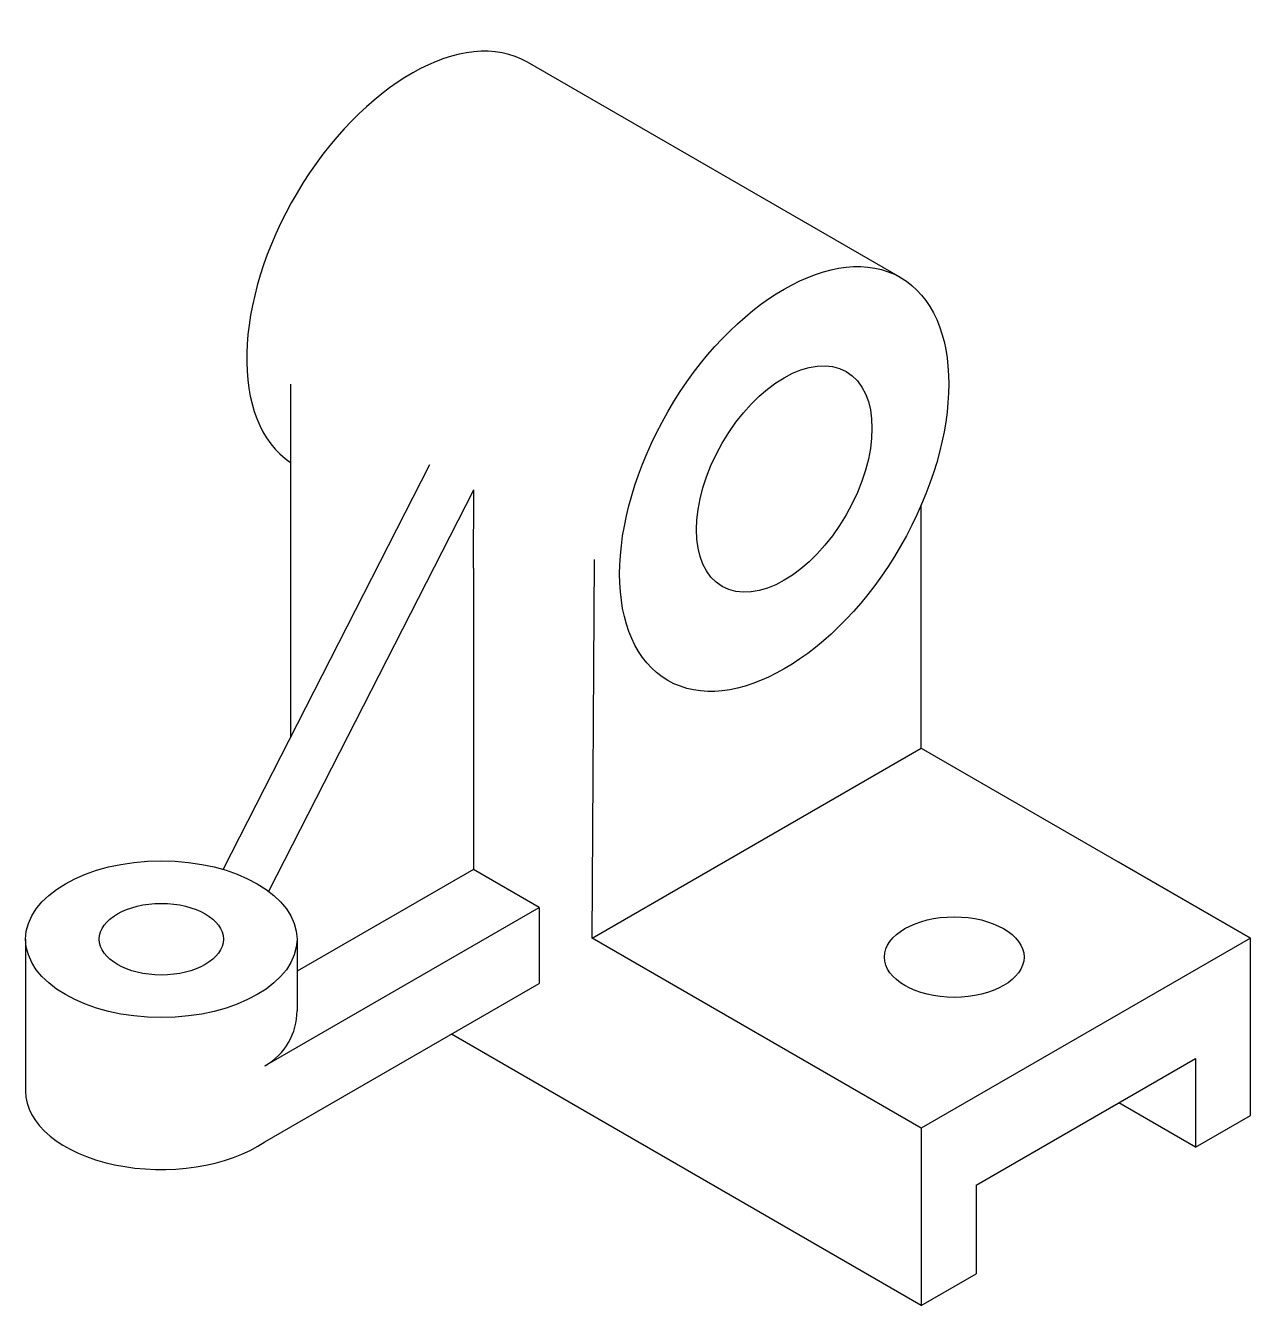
# Model space of a CAD drawing. Header units: inches. Extents: x 363 to 557, y -26 to 176.
import ezdxf

# ---------------------------------------------------------------- set-up
doc = ezdxf.new("R2010")
doc.units = ezdxf.units.IN
doc.header["$MEASUREMENT"] = 0

# ---------------------------------------------------------------- blocks, each defined once
blk = doc.blocks.new('iso2')
for p, q in [((-3.28, 162.32), (-62.17, 196.32)), ((-99.59, 145.5), (-99.59, 89.68)), ((-110.23, 68.85), (-77.58, 132.79)), ((-103.03, 65.39), (-70.65, 128.79)), ((-70.73, 116.41), (-70.65, 128.79)), ((0, 88), (0, 126.42)), ((-51.96, 58), (-51.6, 117.79)), ((-70.73, 116.41), (-70.73, 68.84)), ((-51.96, 58), (0, 88)), ((0, 88), (51.96, 58)), ((-70.73, 68.84), (-98.56, 52.76)), ((-60.34, 62.84), (-70.73, 68.84)), ((51.96, 58), (31.18, 70)), ((-103.64, 37.84), (-60.34, 62.84)), ((-60.34, 62.84), (-60.34, 50.84)), ((-141.43, 57.83), (-141.43, 33.83)), ((-98.56, 57.83), (-98.56, 46.54)), ((0, 28), (-51.96, 58)), ((51.96, 58), (0, 28)), ((51.96, 30), (51.96, 58)), ((-103.64, 25.84), (-60.34, 50.84)), ((-60.34, 34.84), (-74.19, 42.84)), ((8.66, 19), (43.3, 39)), ((43.3, 39), (43.3, 25)), ((-103.64, 37.84), (-103.56, 37.88)), ((0, 0), (-60.34, 34.84)), ((43.3, 25), (31.18, 32)), ((43.3, 25), (51.96, 30)), ((0, 28), (0, 0)), ((8.66, 19), (8.66, 5)), ((0, 0), (8.66, 5))]:
    blk.add_line(p, q)
blk.add_arc((-108.56, 46.54), 10, 300, 0)
for centre, major_axis, start_param, end_param in [((-80.54, 164.5), (-18.37, -31.82), 3.141593, 6.245371), ((-120, 33.83), (-21.43, 0), 6.283185, 8.722332)]:
    blk.add_ellipse(centre, major_axis=major_axis, ratio=0.57735, start_param=start_param, end_param=end_param)
for centre, major_axis in [((-21.65, 130.5), (-18.37, -31.82)), ((-21.65, 130.5), (-9.8, -16.97)), ((-120, 57.83), (-21.43, 0)), ((-120, 57.83), (-9.8, 0)), ((5.2, 55), (-11.02, 0))]:
    blk.add_ellipse(centre, major_axis=major_axis, ratio=0.57735)

msp = doc.modelspace()

# ---------------------------------------------------------------- block references
msp.add_blockref('iso2', (504.9, -26.05))

doc.saveas('drawing.dxf')
